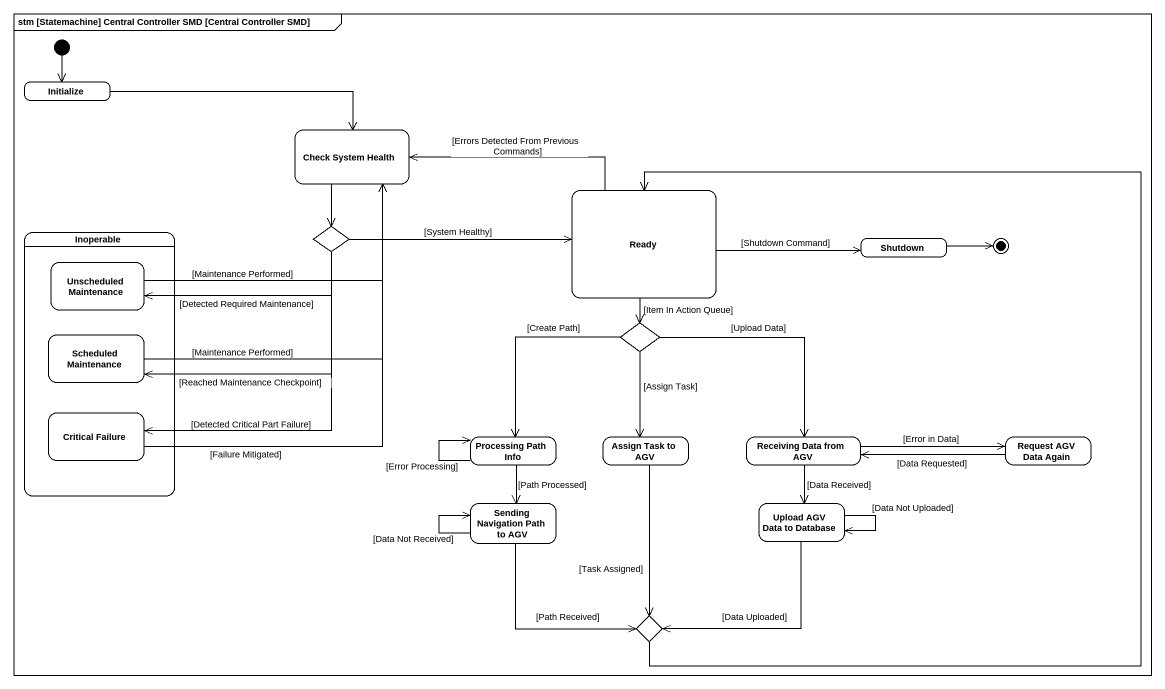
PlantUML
@startuml
mainframe stm [Statemachine] Central Controller SMD [Central Controller SMD]
hide empty description
state Initialize
state "Check System Health" as Check_System_Health
state Ready
state Inoperable {
  state "Unscheduled Maintenance" as Unscheduled_Maintenance
  state "Scheduled Maintenance" as Scheduled_Maintenance
  state "Critical Failure" as Critical_Failure
}
state choice1 <<choice>>
state Shutdown
state choice2 <<choice>>
state "Processing Path Info" as Processing_Path_Info
state "Assign Task to AGV" as Assign_Task_to_AGV
state "Receiving Data from AGV" as Receiving_Data_from_AGV
state "Request AGV Data Again" as Request_AGV_Data_Again
state "Sending Navigation Path to AGV" as Sending_Navigation_Path_to
state "Upload AGV Data to Database" as Upload_AGV_Data_to_Database
state choice3 <<choice>>
[*] --> Initialize
Initialize -right-> Check_System_Health
Check_System_Health --> choice1
Ready -left-> Check_System_Health : [Errors Detected From Previous Commands]
Ready -right-> Shutdown : [Shutdown Command]
Ready --> choice2 : [Item In Action Queue]
choice1 -right-> Ready : [System Healthy]
choice1 -left-> Unscheduled_Maintenance : [Detected Required Maintenance]
choice1 -left-> Scheduled_Maintenance : [Reached Maintenance Checkpoint]
choice1 --> Critical_Failure : [Detected Critical Part Failure]
Unscheduled_Maintenance -right-> Check_System_Health : [Maintenance Performed]
Scheduled_Maintenance -up-> Check_System_Health : [Maintenance Performed]
choice2 --> Processing_Path_Info : [Create Path]
choice2 --> Assign_Task_to_AGV : [Assign Task]
choice2 --> Receiving_Data_from_AGV : [Upload Data]
Critical_Failure -up-> Check_System_Health : [Failure Mitigated]
Processing_Path_Info --> Processing_Path_Info : [Error Processing]
Processing_Path_Info --> Sending_Navigation_Path_to : [Path Processed]
Assign_Task_to_AGV --> choice3 : [Task Assigned]
Receiving_Data_from_AGV -right-> Request_AGV_Data_Again : [Error in Data]
Receiving_Data_from_AGV --> Upload_AGV_Data_to_Database : [Data Received]
Request_AGV_Data_Again -left-> Receiving_Data_from_AGV : [Data Requested]
Sending_Navigation_Path_to --> Sending_Navigation_Path_to : [Data Not Received]
Sending_Navigation_Path_to --> choice3 : [Path Received]
Upload_AGV_Data_to_Database --> Upload_AGV_Data_to_Database : [Data Not Uploaded]
Upload_AGV_Data_to_Database --> choice3 : [Data Uploaded]
choice3 -up-> Ready
Shutdown -right-> [*]
@enduml
